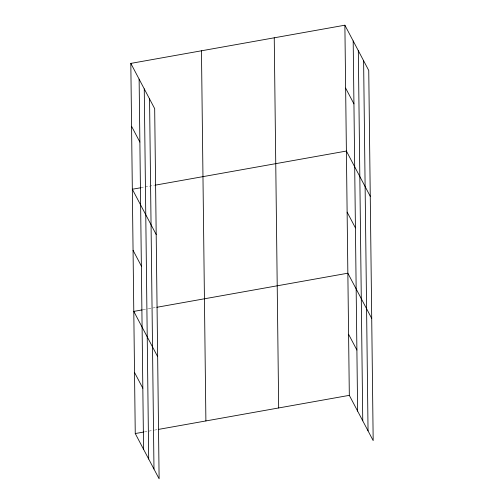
<?xml version="1.0" encoding="UTF-8"?>
<svg xmlns="http://www.w3.org/2000/svg" width="504" height="504" viewBox="0 0 504 504"><rect width="100%" height="100%" fill="white"/><g stroke="black" fill="none" stroke-linecap="round" stroke-linejoin="round"><path stroke-width="0.38" stroke-dasharray="2.52 1.89" d="M140.773 187.74L154.596 185.277M143.01 309.752L147.615 308.933M148.384 308.794L156.064 307.421M144.472 431.903L153.689 430.259M154.451 430.12L157.525 429.572"/><path stroke-width="0.76" d="M130.82 63.397L154.678 108.65L159.119 478.8L135.255 433.547L130.82 63.397L344.881 25.2L368.745 70.453L373.18 440.603L349.322 395.35L344.881 25.2M140.773 187.74L132.332 189.246L156.19 234.499M155.364 185.138L346.393 151.049L370.251 196.302M142.241 309.891L133.793 311.396L157.651 356.649M156.826 307.289L347.854 273.2L371.713 318.452M135.255 433.547L143.703 432.041M158.294 429.433L349.322 395.35M345.637 88.124L353.94 103.874M347.124 212.127L355.427 227.877M348.585 334.278L356.889 350.028M131.576 126.321L139.879 142.071M133.062 250.324L141.366 266.074M134.524 372.469L142.827 388.219M363.611 60.719L368.046 430.87M358.319 50.684L362.754 420.834M353.184 40.95L357.626 411.1M274.245 37.806L278.68 407.956M201.461 50.791L205.897 420.941M149.549 98.916L153.985 469.066M144.257 88.88L148.693 459.031M139.123 79.147L143.564 449.297"/></g></svg>
